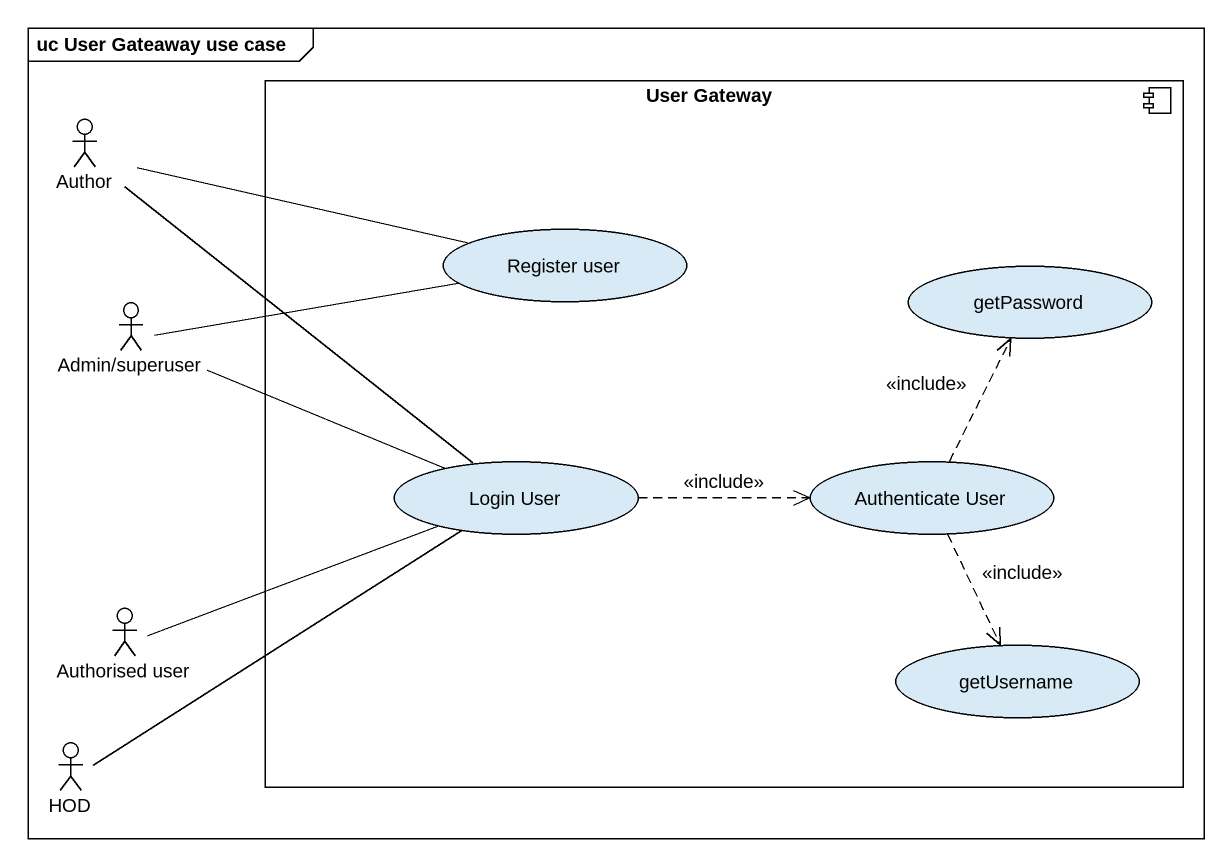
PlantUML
@startuml
mainframe uc User Gateaway use case
component "User Gateway" as User_Gateway {
  usecase "Register user" as Register_user
  usecase getPassword
  usecase "Login User" as Login_User
  usecase "Authenticate User" as Authenticate_User
  usecase getUsername
}
actor Author
actor "Admin/superuser" as Admin_superuser
actor "Authorised user" as Authorised_user
actor HOD
Author -- Login_User
Register_user -left- Author
Admin_superuser -right- Register_user
Admin_superuser -right- Login_User
Login_User .right.> Authenticate_User : <<include>>
Authenticate_User .up.> getPassword : <<include>>
Authenticate_User ..> getUsername : <<include>>
Authorised_user -right- Login_User
HOD -up- Login_User
@enduml
